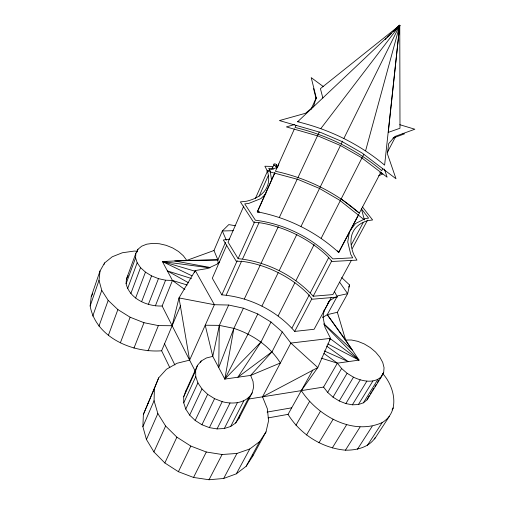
<?xml version="1.0" encoding="UTF-8"?>
<svg xmlns="http://www.w3.org/2000/svg" width="505" height="505" viewBox="0 0 505 505"><rect width="100%" height="100%" fill="white"/><g stroke="black" fill="none" stroke-linecap="round" stroke-linejoin="round"><path stroke-width="0.76" d="M243.416 308.202L228.664 305.039L219.328 325.365L218.728 367.615L233.884 328.37L243.416 308.202L257.796 313.977L270.996 322.032L282.251 331.911L290.867 343.078L317.796 367.577L301.308 390.63C317.727 415.716 352.541 435.828 382.209 422.571C400.269 411.701 394.721 386.963 382.796 373.656M324.235 310.013L323.004 316.799L324.967 327.234L330.529 338.337L290.867 343.078L262.537 396.829L267.347 408.734L268.584 420.684L266.015 431.901L259.646 441.591L249.767 448.989L236.952 453.44L222.093 454.506L206.299 452L190.814 446.066L176.889 437.166L165.621 426.018L157.85 413.551L154.069 400.749L154.41 388.572L158.684 377.854L166.429 369.269L176.996 363.272L189.609 360.147L214.391 304.711L195.284 270.554L207.707 268.477L217.485 263.945L219.662 261.754M266.015 431.901L252.582 456.438L246.162 466.266L236.321 473.829L223.652 478.481L209.026 479.75L193.535 477.452L178.398 471.702L164.832 462.952L153.911 451.918L146.437 439.495L142.883 426.674L143.376 414.416L158.684 377.854M195.189 371.15L162.13 306.005C147.492 306.63 129.785 299.099 126.092 283.709L135.593 257.853L135.87 253.257L137.947 249.293L141.659 246.206L146.715 244.193L152.762 243.366L159.397 243.757L166.189 245.329L172.71 247.968L178.549 251.515L183.334 255.751L186.755 260.397L217.882 259.886L225.47 242.394M126.092 283.709L126.42 279.044L135.87 253.257M248.618 399.051L323.566 387.076L327.669 392.404L333.016 397.157L339.227 400.983L345.843 403.596L352.376 404.814L358.361 404.549L363.36 402.845L367.047 399.846L381.591 376.477L383.674 372.482L384.059 367.709L382.746 362.483L379.867 357.168L375.619 352.092L370.298 347.585L364.25 343.93L357.849 341.348L351.505 340.01L345.628 340.01L327.259 314.666L337.491 295.886L347.642 293.664L349.618 285.022L341.696 277.586M169.832 367.672L161.632 350.786C132.531 353.02 95.824 337.498 90.155 306.017L99.012 280.319L100.022 270.977L104.573 262.966L112.23 256.78L122.361 252.759L134.254 251.073L137.278 251.237M90.155 306.017L91.254 296.542L100.022 270.977M398.679 32.257L399.771 25.25L320.41 88.646L322.872 98.014M398.653 32.244L399.771 25.25L297.622 121.762C329.43 129.419 359.51 144.077 384.614 165.135L399.771 25.25L393.597 31.31M349.441 231.435L347.743 241.933L350.786 254.419L352.742 257.834L332.801 258.882C312.5 237.76 284.435 223.885 255.397 220.205L244.723 203.881L248.712 203.439L260.908 198.585L265.92 193.8M270.996 322.032L260.997 341.98L224.813 379.072L233.884 328.37L219.328 325.365L205.219 325.226L212.769 356.391L224.813 379.072L250.638 375.423L280.382 362.975C269.784 346.133 252.633 334.436 233.884 328.37M219.328 325.365L212.769 356.391L206.393 357.982L201.179 361.024L197.499 365.336L185.606 391.413L183.694 396.81L183.738 402.838L185.764 409.094L189.665 415.116L195.182 420.469L201.924 424.749L209.398 427.634L217.043 428.915L224.302 428.511L230.659 426.479L235.665 422.988L239.01 418.304L252.159 392.827L253.579 387.373L253.049 381.439L250.638 375.423L272.006 351.808L282.251 331.911M252.582 456.438L252.942 454.929M239.01 418.304L239.755 415.546M365.614 150.755L399.771 25.25L394.361 30.95M104.074 264.412L104.573 262.966M92.75 316.136L101.757 290.369L99.012 280.319M183.694 396.81L195.637 370.657L197.499 365.336M98.955 326.154L108.184 300.374L101.757 290.369M136.874 252.229L137.947 249.293M108.392 335.295L117.873 309.571L108.184 300.374M127.588 288.658L137.177 262.764L135.593 257.853M130.839 293.544L140.541 267.637L137.177 262.764M135.624 298.007L145.453 272.119L140.541 267.637M120.36 342.832L130.126 317.222L117.873 309.571M141.608 301.719L151.576 275.882L145.453 272.119M148.35 304.401L158.456 278.646L165.589 280.206L172.457 280.458L187.222 285.028M133.945 348.16L143.994 322.701L158.374 325.605L172.142 325.731L179.01 297.925L195.284 270.554L194.419 272.605M155.363 305.86L165.589 280.206M162.13 306.005L172.457 280.458L162.421 261.558L186.755 260.397L213.975 250.505L222.32 230.981L228.79 224.605L235.62 225.785M148.072 350.868L158.374 325.605M161.632 350.786L180.645 305.443M143.376 414.416L154.41 388.572M142.883 426.674L154.069 400.749M226.789 245.039L212.315 278.249L221.828 294.87C249.464 297.06 276.494 310.474 294.705 331.413L314.123 329.266L331.368 297.369M243.782 206.046L228.045 242.154L238.114 258.648C266.438 261.539 293.973 275.181 313.182 296.227L332.864 294.598L351.24 260.612M146.437 439.495L157.85 413.551M255.467 198.314L267.467 171.176M259.122 196.199L268.332 175.462M273.925 164.838L272.34 168.405L268.729 168.323L269.941 170.602M276.077 166.334L276.715 164.914M358.771 214.568L338.767 252.506C316.01 231.681 287.553 217.573 257.272 211.797L274.796 172.697M294.428 128.876L275.433 171.277C306.453 177.867 335.617 192.298 359.497 213.192M296.031 125.309L295.072 127.443C326.785 134.974 356.77 149.587 381.704 170.652L382.796 168.582M274.916 172.868L257.386 211.967L258.724 211.81M277.289 167.799L278.564 164.965A1.679 0.827 24.3 0 1 278.88 164.005M221.828 294.87L237.154 260.776M238.114 258.648L254.76 221.626M153.911 451.918L165.621 426.018M226.246 294.996L241.655 261.009M242.615 258.882L259.021 222.686M310.91 109.585L316.389 97.515M200.535 362.426L201.179 361.024M183.738 402.838L195.763 376.642L195.637 370.657M185.764 409.094L197.909 382.878L195.763 376.642M279.379 217.365L297.401 178.795M298.07 177.362L319.248 132.013M164.832 462.952L176.889 437.166M189.665 415.116L201.968 388.913L197.909 382.878M244.344 298.941L260.473 264.595M261.129 263.193L278.28 226.682M195.182 420.469L207.656 394.31L201.968 388.913M268.105 417.906L288.039 414.371C300.305 434.325 322.045 448.131 345.439 450.176C356.467 450.346 369.029 447.424 375.272 437.557M178.398 471.702L190.814 446.066M201.924 424.749L214.575 398.666L207.656 394.31M257.796 313.977L248.043 334.02L224.813 379.072M261.956 306.043L278.192 272.706M279.227 270.579L296.871 234.358M301.056 226.347L340.547 145.301M341.228 143.9L342.579 141.122M343.93 138.345L399.771 25.25L399.992 128.251L388.276 132.386L399.771 25.25L396.008 29.29M209.398 427.634L222.213 401.645C232.635 404.555 246.503 403.4 252.159 392.827M217.043 428.915L230.009 403.028M193.535 477.452L206.299 452M278.148 315.89L294.895 282.693M295.943 280.616L314.123 244.584M348.551 287.137L349.618 285.022M224.302 428.511L237.382 402.738M321.199 238.253L363.865 154.208M230.659 426.479L243.801 400.819M235.665 422.988L248.839 397.422M126.42 279.044L128.169 275.661M209.026 479.75L222.093 454.506M292.01 327.972L309.281 294.857M310.354 292.793L328.742 257.531M387.493 152.1L395.466 136.893M294.705 331.413L311.736 298.985M313.182 296.227L331.709 260.952M367.047 399.846L369.18 395.775M358.556 214.575L338.552 252.513L337.908 251.364M380.972 172.047L359.282 213.192L341.197 198.863M223.652 478.481L236.952 453.44M351.31 244.843L363.12 222.73M352.351 248.435L367.501 220.186M323.408 312.153L329.626 300.652L335.528 297.079M236.321 473.829L249.767 448.989M246.162 466.266L259.646 441.591M321.193 358.133L337.353 363.171L358.998 360.115L345.628 340.01L337.359 312.279L347.642 293.664L339.682 282.257M288.039 414.371L312.816 370.032M329.437 340.288L330.529 338.337L317.796 367.577L262.537 396.829M91.254 296.542L92.781 293.815M295.955 425.279L309.514 401.563M323.566 387.076L337.353 363.171L323.951 353.462M327.669 392.404L341.607 368.505L337.353 363.171M306.522 435.007L320.391 411.373M333.016 397.157L347.112 373.296L341.607 368.505M339.227 400.983L353.468 377.178C362.047 381.243 374.06 383.989 381.591 376.477M318.952 442.778L333.117 419.264M345.843 403.596L360.21 379.867M352.376 404.814L366.845 381.168M358.361 404.549L372.892 381.004M332.271 447.967L346.708 424.604M363.36 402.845L377.923 379.394M370.424 393.78L371.667 391.785M372.494 390.453L373.738 388.459M374.981 386.458L376.225 384.463M377.462 382.468L378.706 380.467M379.949 378.472L380.776 377.14M381.603 375.815L383.674 372.482M345.439 450.176L360.084 426.984M357.426 449.28L372.217 426.264M367.369 445.416L382.209 422.571M392.114 409.845L393.37 407.914M374.59 438.971L389.393 416.272M260.997 341.98L237.855 377.235L272.006 351.808M327.36 303.877L329.626 300.652M320.89 128.51L399.771 25.25L398.281 27.074M350.375 230.217L355.514 223.526L365.336 218.583L368.612 218.122L361.403 208.843L364.408 219.896L339.461 200.1L319.45 188.434L298.013 179.439L266.785 171.062L277.169 167.458M185.606 391.413L186.528 390.308M147.713 403.564L148.741 402.397M385.182 39.573L386.3 38.475M387.423 37.37L391.356 33.513M322.67 317.538L327.259 314.666L337.359 312.279M378.592 175.765L382.765 174.004M392.953 138.086L404.467 133.876L402.984 133.434M294.554 124.533L286.398 126.913L318.289 136.066L340.383 145.472L361.125 157.377L387.101 177.173L384.425 169.093M297.622 121.762L299.067 121.339M267.082 412.074L291.694 407.825M229.592 239.13L223.355 240.02L236.17 261.142L243.334 261.508A76.855 48.524 25.9 0 1 307.747 293.752L312.235 299.225L337.397 297.085L334.487 291.606M233.278 230.69L222.32 230.981L226.379 240.292M218.091 263.679L217.882 259.886L174.698 260.971L209.954 267.448M228.664 305.039L214.391 304.711L179.01 297.925L189.609 360.147M272.567 166.429L264.879 166.24L267.164 170.576A71.117 36.36 21.4 0 1 246.472 201.236L240.38 201.899L253.674 222.339L260.706 222.875A79.822 47.041 25.9 0 1 327.461 256.231L332.006 261.489L356.953 260.125L353.948 254.911A71.407 36.65 30.6 0 1 367.627 220.672L372.614 219.953L362.514 207.006M275.642 166.505L277.182 166.543M257.272 211.797L259.57 211.986M191.919 275.818L162.421 261.558L209.834 267.858M379.722 172.666L382.714 173.505M162.421 261.558L194.924 271.179M399.777 124.697L414.845 129.23L394.721 136.558L388.579 143.799L387.474 154.012L395.996 178.757L362.104 153.021L342.175 141.602L320.946 132.55L279.429 120.569L305.563 113.259L313.573 106.523L316.193 97.528L311.213 77.625L323.219 86.506M191.471 278.507L167.389 270.92L188.718 282.888M214.575 398.666L222.213 401.645M130.126 317.222L143.994 322.701M151.576 275.882L158.456 278.646M324.26 350.931L348.28 361.63L326.609 346.07M327.827 343.924L358.998 360.115L323.787 324.096M347.112 373.296L353.468 377.178M172.457 280.458L184.862 289.586M330.068 338.552L358.998 360.115M324.002 323.856L352.25 349.965L327.259 314.666M337.264 250.796L338.767 252.506M164.529 343.873L174.9 364.976M213.975 250.505L217.882 259.886M313.567 88.602L316.18 99.068M270.238 171.17L271.576 180.253M276.791 168.007A1.673 0.827 24.3 0 1 277.617 167.521M273.268 169.143A1.679 0.833 24.2 0 1 272.403 167.534M274.164 165.11A1.685 0.833 24.2 0 0 276.828 165.627A1.685 0.833 24.2 0 0 274.966 163.898A1.685 0.833 24.2 0 0 274.164 165.11"/></g></svg>
